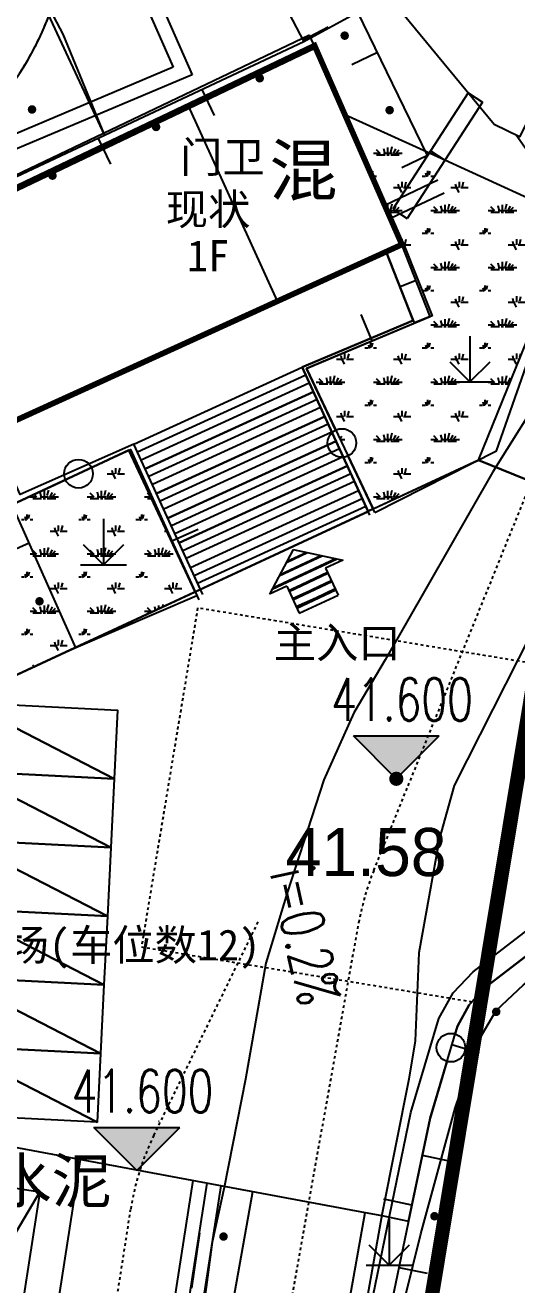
# Model space of a CAD drawing. Header units: metres. Extents: x 36500 to 80772748, y -35000 to 5806266.
# Drawn here: x 40386440.33 to 40386457.51, y 2903124.58 to 2903168.57 of the extents above; entities that cross this region are included whole.
import ezdxf
from ezdxf.enums import TextEntityAlignment as Align
from ezdxf.xclip import XClip

# ---------------------------------------------------------------- set-up
doc = ezdxf.new("R2010")
doc.units = ezdxf.units.M
doc.header["$LTSCALE"] = 10
doc.header["$XCLIPFRAME"] = 0
for name, pattern in [('2', [0]), ('243432', [0]), ('251', [1.5, 1, -0.5]), ('899400', [0]), ('CENTERX2', [4, 2.5, -0.5, 0.5, -0.5]), ('DASH', [0.35, 0.25, -0.1]), ('DOTE', [2.42, 2, -0.2, 0.02, -0.2])]:
    doc.linetypes.add(name, pattern=pattern)
for name, color, linetype in [('DIM_ELEV', 3, 'Continuous'), ('DIM_SYMB', 3, 'Continuous'), ('dx', 252, 'Continuous'), ('JZD', 7, 'Continuous'), ('PUB_DIM', 3, 'Continuous'), ('PUB_TEXT', 7, 'Continuous'), ('总平面-场地', 40, 'Continuous'), ('总平面-建筑轮廓线', 4, 'Continuous'), ('总平面-消防登高面', 2, 'Continuous'), ('总平面-绿化', 3, 'Continuous'), ('总平面-踏步台阶', 50, 'Continuous'), ('总平面-车位', 8, 'Continuous'), ('总平面-道路', 2, 'Continuous'), ('总平面-道路中心线', 1, 'CENTERX2'), ('文字标注', 7, 'Continuous')]:
    doc.layers.add(name, color=color, linetype=linetype)
doc.styles.add('_TCH_DIM', font='SIMPLEX', dxfattribs={"bigfont": 'GBCBIG'})
doc.styles.add('DMZD', font='')
doc.styles.add('JMXD', font='')
doc.styles.add('JTXD', font='')
doc.styles.add('宋体', font='')
doc.styles.get('DMZD').set_extended_font_data('方正中等线简体')
doc.styles.get('JMXD').set_extended_font_data('SimSun')
doc.styles.get('JTXD').set_extended_font_data('SimSun')
doc.styles.get('宋体').set_extended_font_data('SimSun')
doc.linetypes.add('120', pattern='A,0,[149,SSAAA.SHX,S=0.1,R=0,X=0,Y=0],-0.8', length=0.8)
pattern_1 = [(0, (0.6, 0.04), (2, 2), [0.3, -0.06, 0.08, -0.06, 0.3, -1.2]), (0, (0.5, 0.1), (2, 2), [0.2, -0.15, 0.3, -0.15, 0.2, -1]), (0, (1.2, 0.9), (2, 2), [0.25, -0.1, 0.25, -1.4]), (0, (0.2, 1.3), (2, 2), [0.1, -0.2, 0.1, -1.6]), (90, (0.4, 1.3), (-2, 2), [0.18, -1.82]), (90, (1, 0.1), (-2, 2), [0.2, -1.8]), (90, (1.5, 0.9), (-2, 2), [0.2, -1.8]), (45, (1.26, 0.08), (2e-16, 2.00000000004), [0.2, -2.628427124]), (135, (0.74, 0.08), (-2.00000000004, 2e-16), [0.2, -2.628427124]), (63.43494882, (1.2, 0.09), (1.02e-10, 2), [0.2, -4.272135954]), (75.96375653, (1.1, 0.1), (7.24e-11, 1.9999999997004), [0.2, -8.046211252]), (75.96375653, (1.6, 0.9), (7.24e-11, 1.9999999997004), [0.16, -8.086211252]), (75.96375653, (0.44, 1.3), (7.24e-11, 1.9999999997004), [0.14, -8.106211252]), (104.03624347, (0.9, 0.1), (-7.24e-11, 1.9999999997004), [0.2, -8.046211252]), (104.03624347, (1.4, 0.9), (-7.24e-11, 1.9999999997004), [0.16, -8.086211252]), (104.03624347, (0.36, 1.3), (-7.24e-11, 1.9999999997004), [0.14, -8.106211252]), (116.5650512, (0.8, 0.09), (-8e-10, 2), [0.2, -4.2721335954])]

# ---------------------------------------------------------------- blocks, each defined once
blk = doc.blocks.new('A$C535D7512')
at = {"linetype": 'Continuous'}
h = blk.add_hatch(dxfattribs=at)
h.set_pattern_fill('PLAST', color=256, scale=0.1, style=0)
h.set_pattern_definition([(0, (-514901.56675, -2728212.42082), (0, 0.3175), []), (0, (-514901.56675, -2728212.38113), (0, 0.3175), []), (0, (-514901.56675, -2728212.34144), (0, 0.3175), [])])
h.paths.add_polyline_path([(0.664, 0), (2.164, 0), (2.164, 1.042), (2.828, 1.042), (1.414, 2.104), (0, 1.042), (0.664, 1.042)])
at = {"linetype": 'Continuous', "flags": 128}
for points in [[(1.414, 2.104), (0, 1.042)], [(1.414, 2.104), (2.828, 1.042), (2.164, 1.042)], [(0.664, 1.042), (0, 1.042)], [(0.664, 1.042), (0.664, 0)], [(2.164, 1.042), (2.164, 0)], [(0.664, 0), (2.164, 0)]]:
    blk.add_lwpolyline(points, dxfattribs=at)
blk = doc.blocks.new('954200')
at = {"color": 0, "linetype": 'Continuous', "lineweight": -3, "flags": 128}
for points in [[(0, 1.6), (0, 0), (0.707, 0.707)], [(-0.707, 0.707), (0, 0)], [(-0.8, 0), (0.8, 0)]]:
    blk.add_lwpolyline(points, dxfattribs=at)
blk = doc.blocks.new('6452110')
at = {"linetype": '2'}
h = blk.add_hatch(color=0, dxfattribs=at)
edge = h.paths.add_edge_path(flags=0)
edge.add_arc((0, 0.85), 0.15, 0, 360)
blk = doc.blocks.new('6452120')
at = {"color": 0, "linetype": 'Continuous', "flags": 128}
blk.add_lwpolyline([(0, 0), (0, 1)], dxfattribs=at)
blk = doc.blocks.new('gc200')
at = {"linetype": '2'}
h = blk.add_hatch(color=0, dxfattribs=at)
edge = h.paths.add_edge_path(flags=0)
edge.add_arc((0, 0), 0.25, 0, 360)
blk = doc.blocks.new('地形1')
at = {"layer": 'dx', "linetype": '2'}
h = blk.add_hatch(color=252, dxfattribs=at)
edge = h.paths.add_edge_path(flags=0)
edge.add_arc((40386451.493, 2903168.205), 0.15, 0, 360)
h = blk.add_hatch(color=252, dxfattribs=at)
edge = h.paths.add_edge_path(flags=0)
edge.add_arc((40386448.525, 2903166.717), 0.15, 0, 360)
at = {"layer": 'dx', "linetype": '899400'}
h = blk.add_hatch(color=252, dxfattribs=at)
edge = h.paths.add_edge_path(flags=0)
edge.add_arc((40386440.571, 2903165.627), 0.15, 0, 360)
at = {"layer": 'dx', "linetype": '2'}
h = blk.add_hatch(color=252, dxfattribs=at)
edge = h.paths.add_edge_path(flags=0)
edge.add_arc((40386453.063, 2903165.602), 0.15, 0, 360)
h = blk.add_hatch(color=252, dxfattribs=at)
edge = h.paths.add_edge_path(flags=0)
edge.add_arc((40386444.905, 2903165.016), 0.15, 0, 360)
h = blk.add_hatch(color=252, dxfattribs=at)
edge = h.paths.add_edge_path(flags=0)
edge.add_arc((40386441.285, 2903163.316), 0.15, 0, 360)
h = blk.add_hatch(color=252, dxfattribs=at)
edge = h.paths.add_edge_path(flags=0)
edge.add_arc((40386440.832, 2903148.448), 0.15, 0, 360)
at = {"layer": 'dx', "color": 252, "linetype": 'Continuous', "lineweight": -3, "flags": 128}
for points in [[(40386458.563, 2903155.992), (40386456.664, 2903152.967), (40386452.907, 2903146.4), (40386451.815, 2903144.55), (40386450.765, 2903142.213), (40386449.488, 2903138.269), (40386448.744, 2903135.81), (40386448.031, 2903131.76), (40386447.285, 2903127.979), (40386446.866, 2903126.07), (40386446.428, 2903122.846), (40386445.457, 2903114.446)], [(40386444.48, 2903178.686), (40386445.878, 2903176.011), (40386450.065, 2903167.993), (40386421.876, 2903154.751)], [(40386440.015, 2903171.35), (40386443.098, 2903164.72)], [(40386453.007, 2903169.605), (40386450.065, 2903167.993)], [(40386469.871, 2903169.48), (40386469.452, 2903169.44), (40386469.074, 2903169.117), (40386468.06, 2903167.377), (40386466.164, 2903163.287), (40386464.6, 2903159.593), (40386462.256, 2903154.81), (40386460.048, 2903150.809), (40386458.462, 2903148.22), (40386455.316, 2903142.019), (40386454.808, 2903140.175), (40386454.078, 2903136.171), (40386453.952, 2903133.097), (40386453.738, 2903131.757), (40386452.802, 2903127.078), (40386451.972, 2903122.425), (40386450.554, 2903114.987)], [(40386454.388, 2903164.023), (40386451.953, 2903169.027)], [(40386450.035, 2903168.05), (40386450.921, 2903168.512)], [(40386452.638, 2903167.62), (40386451.739, 2903167.182)], [(40386446.503, 2903166.319), (40386446.928, 2903165.414)], [(40386455.807, 2903166.207), (40386453.17, 2903162.148)], [(40386455.807, 2903166.207), (40386456.31, 2903165.88)], [(40386456.31, 2903165.88), (40386453.673, 2903161.821)], [(40386442.882, 2903164.618), (40386443.307, 2903163.713)], [(40386452.55, 2903151.553), (40386456.794, 2903153.7), (40386459.607, 2903161.709), (40386457.488, 2903164.724)], [(40386454.388, 2903164.023), (40386453.489, 2903163.585)], [(40386453.17, 2903162.148), (40386453.673, 2903161.821)], [(40386453.491, 2903160.909), (40386452.933, 2903160.689)], [(40386454.484, 2903158.395), (40386453.491, 2903160.909)], [(40386453.926, 2903158.175), (40386452.933, 2903160.689)], [(40386452.458, 2903157.543), (40386452.07, 2903158.465)], [(40386452.458, 2903157.543), (40386454.484, 2903158.395)], [(40386454.484, 2903158.395), (40386453.926, 2903158.175)], [(40386451.185, 2903154.419), (40386450.158, 2903156.576), (40386452.458, 2903157.543)], [(40386444.132, 2903153.941), (40386450.007, 2903156.628)], [(40386452.375, 2903151.453), (40386450.007, 2903156.628)], [(40386444.526, 2903153.078), (40386450.402, 2903155.766)], [(40386450.554, 2903114.987), (40386450.659, 2903113.781), (40386450.784, 2903113.445), (40386450.95, 2903113.341), (40386451.062, 2903113.403), (40386451.334, 2903114.967), (40386454.147, 2903126.352), (40386455.356, 2903130.743), (40386456.145, 2903133.066), (40386456.783, 2903134.161), (40386457.735, 2903135.057), (40386459.903, 2903136.766), (40386465.941, 2903141.589), (40386472.636, 2903146.447), (40386482.622, 2903155.967)], [(40386444.921, 2903152.215), (40386450.796, 2903154.903)], [(40386446.537, 2903148.683), (40386444.132, 2903153.941)], [(40386445.316, 2903151.353), (40386451.191, 2903154.041)], [(40386442.648, 2903153.117), (40386444.01, 2903153.753), (40386445.46, 2903150.555)], [(40386452.55, 2903151.553), (40386451.605, 2903153.537)], [(40386445.71, 2903150.49), (40386451.586, 2903153.178)], [(40386439.695, 2903151.735), (40386441.739, 2903152.692)], [(40386446.105, 2903149.628), (40386451.98, 2903152.315)], [(40386442.104, 2903146.825), (40386439.874, 2903151.821)], [(40386445.46, 2903150.555), (40386446.371, 2903150.968)], [(40386440.473, 2903150.478), (40386439.56, 2903150.07)], [(40386445.46, 2903150.555), (40386446.393, 2903148.5)], [(40386446.329, 2903148.639), (40386442.104, 2903146.825)], [(40386442.104, 2903146.825), (40386441.191, 2903146.418)], [(40386454.475, 2903130.398), (40386455.428, 2903133.608), (40386455.846, 2903134.355), (40386456.451, 2903134.991), (40386466.101, 2903142.42)], [(40386458.54, 2903136.599), (40386456.451, 2903134.991), (40386455.846, 2903134.355), (40386455.428, 2903133.608), (40386455.352, 2903133.353)], [(40386455.059, 2903132.365), (40386454.475, 2903130.398), (40386453.843, 2903127.363)], [(40386453.843, 2903127.363), (40386452.864, 2903127.566)], [(40386453.843, 2903127.363), (40386452.899, 2903122.823)], [(40386446.42, 2903126.385), (40386446.138, 2903124.464)]]:
    blk.add_lwpolyline(points, dxfattribs=at)
for points in [[(40386465.595, 2903180.287), (40386457.601, 2903164.669), (40386456.716, 2903165.104), (40386452.751, 2903169.915), (40386455.029, 2903174.169), (40386458.491, 2903180.633), (40386460.004, 2903183.458)], [(40386446.034, 2903165.756), (40386450.441, 2903167.857), (40386453.491, 2903160.909), (40386449.151, 2903158.933)]]:
    blk.add_lwpolyline(points, close=True, dxfattribs=at)
at = {"layer": 'dx', "color": 252, "linetype": '120', "lineweight": -3, "flags": 128}
blk.add_lwpolyline([(40386440.015, 2903171.35), (40386441.65, 2903168.252), (40386443.098, 2903164.72)], dxfattribs=at)
at = {"layer": 'dx', "color": 252, "linetype": 'Continuous', "lineweight": -3, "flags": 128}
blk.add_lwpolyline([(40386451.167, 2903114.501), (40386451.119, 2903114.416), (40386451.062, 2903114.366, -0.173645), (40386450.835, 2903114.333, -0.198389), (40386450.64, 2903114.443, -0.128875), (40386450.58, 2903114.655, -0.033178), (40386450.594, 2903114.979), (40386453.804, 2903130.597), (40386454.779, 2903133.882), (40386455.278, 2903134.774), (40386455.981, 2903135.513), (40386461.681, 2903139.901, -0.330615), (40386462.079, 2903145.587), (40386459.583, 2903148.179), (40386459.46, 2903148.501), (40386459.544, 2903148.822), (40386460.881, 2903151.584), (40386469.404, 2903169.103, -0.211467), (40386469.839, 2903169.004), (40386469.911, 2903168.927), (40386469.969, 2903168.791)], format="xyb", dxfattribs=at)
at = {"layer": 'dx', "color": 252, "linetype": '243432', "lineweight": -3, "flags": 128}
for points in [[(40386455.807, 2903166.207), (40386456.31, 2903165.88)], [(40386454.488, 2903164.178), (40386454.991, 2903163.851)], [(40386453.987, 2903159.652), (40386453.429, 2903159.432)], [(40386454.484, 2903158.395), (40386453.926, 2903158.175)]]:
    blk.add_lwpolyline(points, dxfattribs=at)
at = {"layer": 'dx', "color": 252, "linetype": '251', "lineweight": -3, "flags": 128}
blk.add_lwpolyline([(40386446.034, 2903165.756), (40386435.708, 2903160.833), (40386438.628, 2903154.142), (40386449.151, 2903158.933)], close=True, dxfattribs=at)
at = {"layer": 'dx', "color": 252, "linetype": 'Continuous', "lineweight": -3}
for centre in [(40386451.395, 2903153.978), (40386442.194, 2903152.904), (40386455.205, 2903132.859)]:
    blk.add_circle(centre, 0.5, dxfattribs=at)
at = {"layer": 'dx', "color": 252}
for name, p in [('954200', (40386455.868, 2903156.109)), ('954200', (40386443.069, 2903149.724)), ('gc200', (40386453.296, 2903142.249)), ('954200', (40386453.048, 2903125.268))]:
    blk.add_blockref(name, p, dxfattribs=at)
for name, p, rotation in [('6452110', (40386456.171, 2903134.697), 226.4301146650386), ('6452120', (40386455.237, 2903132.964), 253.4689211887848), ('6452110', (40386454.668, 2903131.046), 253.4689211887848), ('6452120', (40386454.205, 2903129.102), 258.2447533507589), ('6452110', (40386453.798, 2903127.144), 258.2447533507589), ('6452110', (40386446.42, 2903126.385), 261.6663775457149), ('6452120', (40386453.39, 2903125.186), 258.2447533507589)]:
    blk.add_blockref(name, p, dxfattribs=dict(at, rotation=rotation))
for s, height, style, p in [('混', 1.75, 'JMXD', (40386450.047, 2903163.51)), ('水泥', 1.54, 'JTXD', (40386441.256, 2903128.212))]:
    blk.add_text(s, height=height, dxfattribs=dict(at, style=style)).set_placement(p, align=Align.MIDDLE_CENTER)
at = {"layer": 'dx', "color": 252, "style": 'DMZD'}
blk.add_text('41.58', height=1.68, dxfattribs=at).set_placement((40386449.43, 2903140.532), align=Align.TOP_LEFT)

msp = doc.modelspace()

# ---------------------------------------------------------------- hatches: boundary and pattern name
at = {"layer": 'DIM_ELEV', "linetype": 'Continuous'}
for points in [[(40386453.296, 2903142.249), (40386451.796, 2903143.749), (40386454.796, 2903143.749)], [(40386444.23, 2903128.572), (40386442.73, 2903130.072), (40386445.73, 2903130.072)]]:
    msp.add_hatch(color=256, dxfattribs=at).paths.add_polyline_path(points)
at = {"layer": '总平面-绿化'}
h = msp.add_hatch(dxfattribs=at)
h.set_pattern_fill('草坪或沼泽', color=256, scale=0.5)
h.set_pattern_definition(pattern_1)
h.paths.add_polyline_path([(40386450.163, 2903156.578), (40386452.493, 2903151.673), (40386456.167, 2903153.383), (40386459.568, 2903161.764), (40386454.991, 2903163.851), (40386451.501, 2903165.442), (40386453.552, 2903160.937), (40386454.546, 2903158.42)])
h = msp.add_hatch(dxfattribs=at)
h.set_pattern_fill('草坪或沼泽', color=256, scale=0.5)
h.set_pattern_definition(pattern_1)
h.paths.add_polyline_path([(40386438.628, 2903154.142), (40386438.348, 2903154.783), (40386438.27, 2903154.745), (40386437.748, 2903144.816), (40386437.847, 2903144.862), (40386446.266, 2903148.778), (40386443.947, 2903153.724), (40386439.695, 2903151.735)])

# ---------------------------------------------------------------- linework, layer by layer
at = {"layer": 'DIM_ELEV', "linetype": 'Continuous'}
for p, q in [((40386453.296, 2903142.249), (40386451.796, 2903143.749)), ((40386451.796, 2903143.749), (40386454.796, 2903143.749)), ((40386453.296, 2903142.249), (40386454.796, 2903143.749)), ((40386444.23, 2903128.572), (40386442.73, 2903130.072)), ((40386442.73, 2903130.072), (40386445.73, 2903130.072)), ((40386444.23, 2903128.572), (40386445.73, 2903130.072))]:
    msp.add_line(p, q, dxfattribs=at)
at = {"layer": 'DIM_SYMB', "linetype": 'Continuous'}
msp.add_lwpolyline([(40386448.147, 2903139.825, 0, 0, 0), (40386449.357, 2903134.385, 0.4, 0, 0), (40386449.682, 2903132.921, 0, 0, 0)], format="xyseb", dxfattribs=at)
at = {"layer": 'JZD', "color": 1, "linetype": 'DOTE', "lineweight": -3, "ltscale": 0.3, "const_width": 0.5}
msp.add_lwpolyline([(40386466.78, 2903247.849, 0.199004), (40386466.002, 2903234.786, -0.018226), (40386474.919, 2903214.418, -0.200776), (40386460.164, 2903158.127), (40386441.769, 2903047.189), (40386448.712, 2902966.424)], format="xyb", dxfattribs=at)
at = {"layer": 'PUB_DIM', "linetype": 'Continuous'}
msp.add_lwpolyline([(40386441.906, 2903167.867, 0, 0, 0), (40386438.191, 2903169.561, 0.33, 0, 0), (40386437.281, 2903169.976, 0, 0, 0)], format="xyseb", dxfattribs=at)
at = {"layer": '总平面-场地'}
for p, q in [((40386439.013, 2903181.748, 61.098), (40386445.507, 2903167.101, 61.098)), ((40386439.589, 2903181.682, 61.098), (40386446.17, 2903166.839, 61.098)), ((40386450.479, 2903167.77), (40386450.263, 2903168.221)), ((40386445.507, 2903167.101, 61.098), (40386409.89, 2903152.066, 61.098)), ((40386446.17, 2903166.839, 61.098), (40386416.062, 2903154.129, 61.098)), ((40386444.132, 2903153.941), (40386450.007, 2903156.628)), ((40386444.257, 2903153.668), (40386450.132, 2903156.356)), ((40386444.381, 2903153.395), (40386450.257, 2903156.083)), ((40386450.402, 2903155.766), (40386444.526, 2903153.078)), ((40386450.526, 2903155.493), (40386444.651, 2903152.805)), ((40386450.651, 2903155.22), (40386444.776, 2903152.532)), ((40386450.796, 2903154.903), (40386444.921, 2903152.215)), ((40386450.921, 2903154.63), (40386445.046, 2903151.943)), ((40386451.046, 2903154.358), (40386445.171, 2903151.67)), ((40386451.191, 2903154.041), (40386445.316, 2903151.353)), ((40386451.316, 2903153.768), (40386445.44, 2903151.08)), ((40386451.441, 2903153.495), (40386445.565, 2903150.807)), ((40386451.586, 2903153.178), (40386445.71, 2903150.49)), ((40386451.71, 2903152.905), (40386445.835, 2903150.217)), ((40386451.835, 2903152.632), (40386445.96, 2903149.945)), ((40386446.105, 2903149.628), (40386451.98, 2903152.315)), ((40386446.23, 2903149.355), (40386452.105, 2903152.043)), ((40386446.354, 2903149.082), (40386452.23, 2903151.77))]:
    msp.add_line(p, q, dxfattribs=at)
for points in [[(40386450.263, 2903168.221), (40386431.498, 2903159.271), (40386430.169, 2903133.997)], [(40386450.479, 2903167.77), (40386431.982, 2903158.947), (40386430.641, 2903133.438)], [(40386454.751, 2903163.16), (40386452.892, 2903162.274)], [(40386454.966, 2903162.709), (40386453.093, 2903161.816)], [(40386452.944, 2903160.66), (40386452.944, 2903160.66), (40386453.89, 2903158.253), (40386450.01, 2903156.622), (40386452.312, 2903151.59), (40386446.454, 2903148.865), (40386444.132, 2903153.941), (40386440.155, 2903152.178), (40386439.177, 2903154.385), (40386438.628, 2903154.142), (40386439.695, 2903151.735), (40386443.949, 2903153.725), (40386446.266, 2903148.778), (40386452.312, 2903151.59)], [(40386431.402, 2903080.225), (40386433.74, 2903084.141), (40386440.93, 2903091.115), (40386446.691, 2903128.128)], [(40386431.831, 2903079.969), (40386434.135, 2903083.828), (40386441.398, 2903090.873), (40386447.183, 2903128.036)]]:
    msp.add_lwpolyline(points, dxfattribs=at)
msp.add_lwpolyline([(40386452.944, 2903160.66), (40386453.491, 2903160.909), (40386453.552, 2903160.937), (40386454.546, 2903158.42), (40386450.163, 2903156.578), (40386452.493, 2903151.673), (40386452.312, 2903151.591), (40386450.01, 2903156.622), (40386453.89, 2903158.253)], close=True, dxfattribs=at)
at = {"layer": '总平面-建筑轮廓线', "color": 252, "const_width": 0.2}
msp.add_lwpolyline([(40386450.441, 2903167.857), (40386453.491, 2903160.909), (40386438.628, 2903154.142), (40386435.708, 2903160.833)], close=True, dxfattribs=at)
at = {"layer": '总平面-消防登高面', "linetype": 'DASH', "ltscale": 0.01, "elevation": 61.098}
msp.add_lwpolyline([(40386355.801, 2903222.546), (40386402.139, 2903239.555, -0.395152), (40386415.985, 2903233.687), (40386440.968, 2903177.339, -0.419457), (40386435.19, 2903162.746), (40386351.209, 2903127.295, 0.401802), (40386347.373, 2903118.4), (40386368.035, 2903062.982, 0.271446), (40386373.523, 2903058.51), (40386378.835, 2903057.687, -0.104054), (40386383.073, 2903056.087), (40386391.817, 2903050.502)], format="xyb", dxfattribs=at)
at = {"layer": '总平面-消防登高面', "linetype": 'DASH', "ltscale": 0.01}
msp.add_lwpolyline([(40386444.394, 2903136.378), (40386456.232, 2903134.415), (40386458.195, 2903146.254), (40386446.357, 2903148.217)], close=True, dxfattribs=at)
at = {"layer": '总平面-绿化'}
for points in [[(40386450.163, 2903156.578), (40386452.493, 2903151.673), (40386456.167, 2903153.383), (40386459.568, 2903161.764), (40386454.991, 2903163.851), (40386451.501, 2903165.442), (40386453.552, 2903160.937), (40386454.546, 2903158.42)], [(40386438.628, 2903154.142), (40386438.348, 2903154.783), (40386438.27, 2903154.745), (40386437.748, 2903144.816), (40386437.847, 2903144.862), (40386446.266, 2903148.778), (40386443.947, 2903153.724), (40386439.695, 2903151.735)]]:
    msp.add_lwpolyline(points, close=True, dxfattribs=at)
at = {"layer": '总平面-踏步台阶'}
msp.add_line((40386445.009, 2903130.281, 61.098), (40386444.993, 2903130.284, 61.098), dxfattribs=at)
at = {"layer": '总平面-车位', "color": 75}
for points in [[(40386443.442, 2903142.247), (40386438.149, 2903142.512), (40386438.268, 2903144.909), (40386443.562, 2903144.644), (40386443.442, 2903142.247), (40386438.268, 2903144.909)], [(40386443.322, 2903139.85), (40386438.029, 2903140.115), (40386438.149, 2903142.512), (40386443.442, 2903142.247), (40386443.322, 2903139.85), (40386438.149, 2903142.512)], [(40386443.203, 2903137.453), (40386437.909, 2903137.718), (40386438.029, 2903140.115), (40386443.322, 2903139.85), (40386443.203, 2903137.453), (40386438.029, 2903140.115)], [(40386443.083, 2903135.056), (40386437.79, 2903135.321), (40386437.909, 2903137.718), (40386443.203, 2903137.453), (40386443.083, 2903135.056), (40386437.909, 2903137.718)], [(40386442.963, 2903132.659), (40386437.67, 2903132.924), (40386437.79, 2903135.321), (40386443.083, 2903135.056), (40386442.963, 2903132.659), (40386437.79, 2903135.321)], [(40386442.844, 2903130.262), (40386437.55, 2903130.527), (40386437.67, 2903132.924), (40386442.963, 2903132.659), (40386442.844, 2903130.262), (40386437.67, 2903132.924)], [(40386440.848, 2903127.82), (40386439.925, 2903121.891), (40386437.554, 2903122.26), (40386438.477, 2903128.189), (40386440.848, 2903127.82), (40386437.554, 2903122.26)]]:
    msp.add_lwpolyline(points, close=True, dxfattribs=at)
at = {"layer": '总平面-道路', "elevation": 61.098}
for points in [[(40386456.167, 2903153.383), (40386469.151, 2903185.387, 0.034031), (40386469.448, 2903186.291, 0.095963), (40386471.022, 2903213.395, 0.018009), (40386462.304, 2903233.246, -0.199204), (40386463.083, 2903249.392, 0.096858), (40386464.885, 2903261.497, 0.474092), (40386456.192, 2903267.97), (40386446.053, 2903265.431)], [(40386391.817, 2903050.502), (40386383.073, 2903056.087, 0.104054), (40386378.835, 2903057.687), (40386373.523, 2903058.51, -0.271446), (40386368.035, 2903062.982), (40386347.373, 2903118.4, -0.401802), (40386351.209, 2903127.295), (40386435.19, 2903162.746, 0.419457), (40386440.968, 2903177.339), (40386435.442, 2903189.802)], [(40386446.565, 2903086.544), (40386446.085, 2903114.365, -0.04848), (40386446.255, 2903116.486), (40386448.279, 2903127.832)], [(40386450.565, 2903086.613), (40386450.085, 2903114.434, -0.04848), (40386450.193, 2903115.784), (40386452.211, 2903127.101)]]:
    msp.add_lwpolyline(points, format="xyb", dxfattribs=at)
for points in [[(40386460.835, 2903151.489), (40386460.499, 2903151.625), (40386459.874, 2903151.879), (40386456.167, 2903153.383), (40386437.748, 2903144.816), (40386436.966, 2903129.937), (40386452.211, 2903127.101), (40386452.788, 2903126.998), (40386453.053, 2903126.943), (40386453.727, 2903126.803), (40386454.475, 2903130.398), (40386455.428, 2903133.608), (40386455.846, 2903134.355), (40386456.31, 2903134.883), (40386458.54, 2903136.599), (40386466.101, 2903142.42), (40386460.197, 2903148.551), (40386461.448, 2903151.24), (40386460.835, 2903151.489)], [(40386456.167, 2903153.383), (40386437.847, 2903144.862)], [(40386456.167, 2903153.383), (40386459.874, 2903151.879)]]:
    msp.add_lwpolyline(points, dxfattribs=at)
at = {"layer": '总平面-道路'}
for points in [[(40386426.626, 2903082.233), (40386429.752, 2903086.363, -0.038225), (40386430.865, 2903087.621), (40386435.033, 2903091.664, 0.16298), (40386437.076, 2903095.612), (40386442.265, 2903128.951)], [(40386429.909, 2903079.69, -0.018959), (40386430.094, 2903080.187), (40386432.942, 2903083.949, -0.038225), (40386433.65, 2903084.75), (40386437.818, 2903088.793, 0.16298), (40386441.028, 2903094.997), (40386446.199, 2903128.219)]]:
    msp.add_lwpolyline(points, format="xyb", dxfattribs=at)
at = {"layer": '总平面-道路中心线', "ltscale": 0.001, "elevation": 61.098}
msp.add_lwpolyline([(40386448.565, 2903086.579), (40386448.085, 2903114.399, -0.04848), (40386448.224, 2903116.135), (40386451.989, 2903137.241, -0.052267), (40386452.509, 2903139.044), (40386471.004, 2903184.635, 0.034031), (40386471.386, 2903185.797, 0.096812), (40386472.971, 2903213.906, 0.018121), (40386464.151, 2903234.019, -0.19913), (40386464.933, 2903248.624, 0.097638), (40386466.883, 2903261.587, 0.474092), (40386455.706, 2903269.91), (40386440.463, 2903266.093, -0.061406), (40386439.006, 2903265.913), (40386429.071, 2903265.912, 0.084918), (40386427.077, 2903265.571), (40386420.222, 2903263.154, -0.084933), (40386418.227, 2903262.813), (40386384.157, 2903262.813)], format="xyb", dxfattribs=at)
at = {"layer": '总平面-道路中心线', "ltscale": 0.001}
msp.add_lwpolyline([(40386381.996, 2903054.402), (40386390.741, 2903048.817, 0.218814), (40386398.187, 2903047.786), (40386414.897, 2903052.832, 0.24428), (40386420.841, 2903058.624), (40386428.01, 2903080.317, -0.02646), (40386428.356, 2903081.204), (40386431.347, 2903085.156, -0.038225), (40386432.257, 2903086.186), (40386436.425, 2903090.228, 0.16298), (40386439.052, 2903095.304), (40386444.021, 2903127.228, -0.075173), (40386444.828, 2903129.795), (40386448.512, 2903137.335)], format="xyb", dxfattribs=at)

# ---------------------------------------------------------------- block references
at = {"linetype": 'Continuous'}
ref = msp.add_blockref('地形1', (0, 0), dxfattribs=at)
XClip(ref).set_block_clipping_path([(40386275.2385554314, 2902950.2978603072), (40386562.2385554314, 2903318.2978603072)])
at = {"layer": '文字标注', "linetype": 'Continuous', "rotation": 25.01436349072344}
msp.add_blockref('A$C535D7512', (40386449.305, 2903147.748), dxfattribs=at)

# ---------------------------------------------------------------- texts
at = {"layer": 'PUB_TEXT', "linetype": 'Continuous', "style": '_TCH_DIM', "width": 0.705882}
for p in [(40386451.021, 2903144.274), (40386441.955, 2903130.597)]:
    msp.add_text('41.600', height=1.4875, dxfattribs=at).set_placement(p)
msp.add_text('i=0.2%%%', height=1.4875, rotation=282.5398, dxfattribs=at).set_placement((40386448.873, 2903138.976))
at = {"layer": '文字标注', "linetype": 'Continuous', "style": '宋体'}
for s, p in [('门卫', (40386447.221, 2903163.985)), ('现状', (40386446.72, 2903162.157)), ('1F', (40386446.72, 2903160.52)), ('主入口', (40386451.232, 2903147.029)), ('停车场(车位数12)', (40386442.635, 2903136.386))]:
    msp.add_text(s, height=1.0838, dxfattribs=at).set_placement(p, align=Align.MIDDLE)

doc.saveas('drawing.dxf')
